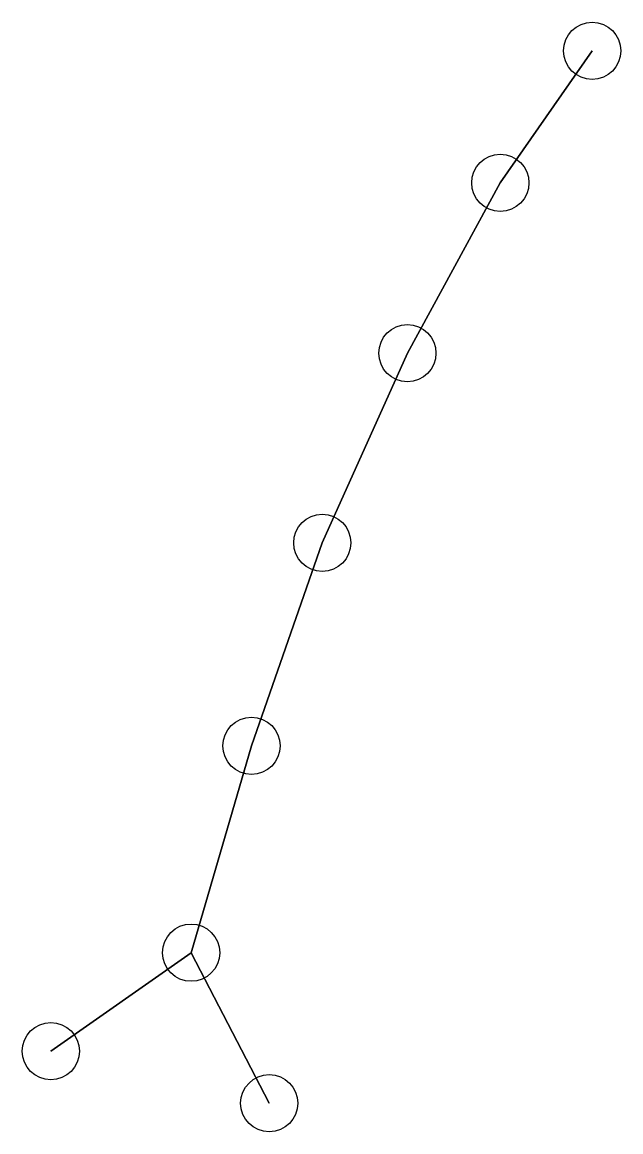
# Model space of a CAD drawing. Header units: metres. Extents: x -0.53 to 0.52, y -0.89 to 1.05.
import ezdxf

# ---------------------------------------------------------------- set-up
doc = ezdxf.new("R2010")
doc.units = ezdxf.units.M

msp = doc.modelspace()

# ---------------------------------------------------------------- linework, layer by layer
at = {"layer": 'Edges'}
for p, q in [((0.3097, 0.7692), (0.4703, 1)), ((0.4703, 1), (0.3097, 0.7692)), ((0.1473, 0.4714), (0.3097, 0.7692)), ((0.3097, 0.7692), (0.1473, 0.4714)), ((-0.0014, 0.1398), (0.1473, 0.4714)), ((0.1473, 0.4714), (-0.0014, 0.1398)), ((-0.0014, 0.1398), (-0.1252, -0.2151)), ((-0.1252, -0.2151), (-0.0014, 0.1398)), ((-0.2307, -0.5767), (-0.1252, -0.2151)), ((-0.1252, -0.2151), (-0.2307, -0.5767)), ((-0.2307, -0.5767), (-0.4759, -0.7489)), ((-0.4759, -0.7489), (-0.2307, -0.5767)), ((-0.0941, -0.8399), (-0.2307, -0.5767)), ((-0.2307, -0.5767), (-0.0941, -0.8399))]:
    msp.add_line(p, q, dxfattribs=at)
at = {"layer": 'Nodes'}
for centre in [(0.4703, 1), (0.3097, 0.7692), (0.1473, 0.4714), (-0.0014, 0.1398), (-0.1252, -0.2151), (-0.2307, -0.5767), (-0.4759, -0.7489), (-0.0941, -0.8399)]:
    msp.add_circle(centre, 0.05, dxfattribs=at)

doc.saveas('drawing.dxf')
